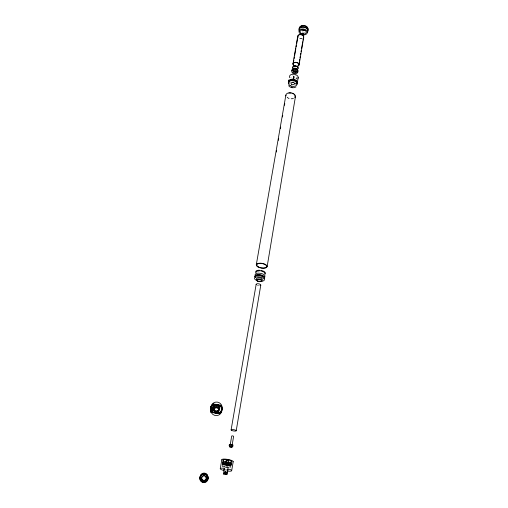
<?xml version="1.0" encoding="UTF-8"?>
<svg xmlns="http://www.w3.org/2000/svg" width="508" height="508" viewBox="0 0 508 508"><rect width="100%" height="100%" fill="white"/><g stroke="black" fill="none" stroke-linecap="round" stroke-linejoin="round"><path stroke-width="0.38" stroke-dasharray="2.54 1.91" d="M230.886 465.544L230.492 467.881L230.041 467.893A5.785 1.226 9.9 0 1 222.809 466.649L222.383 466.49L222.498 465.347M296.767 79.058L297.028 77.476A3.2 2.083 9.5 0 0 296.964 76.949M222.383 466.49L222.79 464.153M228.625 467.512L229.362 466.985M223.685 466.007L224.206 466.75M293.688 98.546A4.845 3.048 9.5 0 1 286.29 96.698M293.434 98.323A4.439 2.788 9.5 0 1 286.652 96.634M301.955 38.691A3.035 2.108 9.4 0 1 298.964 38.202M302.476 38.316A2.794 1.943 9.4 0 1 299.11 38.081M259.493 285.801A2.35 0.978 9.7 0 1 257.181 285.413M304.559 32.322A4.585 3.226 9.2 0 1 303.994 32.328M303.054 31.172A4.128 2.908 9.2 0 1 302.552 31.045M297.269 79.197A4.394 2.857 9.5 0 1 296.901 79.432M296.983 77.737A3.2 2.083 9.5 0 1 295.777 78.937M291.224 78.003A3.2 2.083 9.5 0 1 290.862 77.502M292.614 75.038A3.2 2.083 9.5 0 1 293.383 74.968M295.662 75.54A3.2 2.083 9.5 0 1 295.98 75.73M226.619 470.275A2.318 0.483 9.9 0 1 225.482 470.097M225.317 469.119A2.318 0.483 9.9 0 1 226.733 469.367M229.464 466.763A2.978 0.629 9.9 0 1 227.197 467.068A2.978 0.629 9.9 0 1 223.787 466.103M224.993 467.157A2.318 0.489 9.9 0 0 228.683 467.462A2.318 0.489 9.9 0 0 225.609 466.408A2.318 0.489 9.9 0 0 224.993 467.157"/><path stroke-width="0.76" d="M260.826 270.694L260.902 270.662M205.943 476.91A2.426 2.33 -72 0 0 201.943 477.133A2.426 2.33 -72 0 0 203.905 480.695A2.426 2.33 -72 0 0 206.089 477.171L205.95 476.644L206.019 477.037M292.964 82.436L293.021 82.029M288.893 80.105L288.747 80.88L288.887 80.073M210.744 412.14L210.788 410.756L212.052 410.972L212.001 412.356L210.744 412.14L210.706 411.518A5.588 5.518 -27.5 0 1 211.087 409.473L211.43 407.441A5.62 5.544 -25.7 0 1 220.421 406.178A5.62 5.544 -25.7 0 1 218.764 415.042A5.62 5.544 -25.7 0 1 210.795 410.826L210.788 410.756M221.024 405.27L221.304 406.381A5.639 5.563 -24.7 0 1 220.034 413.391L219.558 413.747L211.811 412.426L211.512 411.321A5.652 5.575 -24 0 1 212.82 404.305L213.296 403.949L221.024 405.27L221.348 405.759A5.652 5.575 -24 0 1 220.078 412.782L219.596 413.144L211.83 411.817M212.001 412.356L212.661 407.721L211.398 407.505M211.811 412.426L211.487 411.931A5.639 5.563 -24.7 0 1 212.795 404.933L213.296 403.949M219.659 408.578L219.691 408.064L219.659 408.413A3.238 3.194 -23 0 1 215.906 410.813A3.238 3.194 -23 0 1 213.277 407.308L213.354 406.908A3.238 3.194 -23 0 1 217.068 404.501A3.238 3.194 -23 0 1 219.697 407.994L219.494 409.2L219.608 408.692M219.558 413.747L219.596 413.144M297.51 81.813L297.428 82.321L298.202 77.26A4.394 2.857 9.5 0 0 297.491 75.838L297.155 75.514A4.394 2.857 9.5 0 0 291.205 74.543L290.792 74.746A4.394 2.857 9.5 0 0 289.75 77.654M223.298 460.496L223.412 459.41L224.301 459.403A5.861 1.276 9.9 0 1 226.346 459.575L226.047 461.982L228.035 462.324L228.524 459.95A5.861 1.276 9.9 0 1 230.524 460.477L231.375 460.775L230.848 462.401M223.437 473.964L224.104 473.767A5.817 1.175 9.9 0 1 226.27 474.142L226.86 474.548L223.437 473.964L224.333 468.249A5.798 1.206 9.9 0 0 220.256 468.713L221.831 459.676M226.047 461.982L226.441 459.588M228.035 462.324L228.175 461.994A5.867 1.264 9.9 0 1 230.181 462.521L231.032 462.82L230.797 464.426L226.435 464.02A5.874 1.27 9.9 0 1 223.736 463.36L222.891 463.067M228.435 459.918L228.384 460.28L226.397 459.937M233.197 461.632L231.686 470.681A5.798 1.206 9.9 0 0 227.889 468.859L226.86 474.548M221.983 408.946A5.671 5.594 -23 0 1 215.468 413.195A5.671 5.594 -23 0 1 210.871 407.048L210.998 406.356A5.671 5.594 -23 0 1 217.5 402.145A5.671 5.594 -23 0 1 222.11 408.248C221.653 410.959 222.174 408.229 222.034 408.819M230.143 463.48A5.779 1.238 9.9 0 1 230.715 463.671L231.14 463.836L230.886 465.544L230.435 465.557A5.779 1.238 9.9 0 1 226.435 465.15M298.209 77.622L298.152 77.978A4.394 2.857 9.5 0 1 298.025 78.315M299.079 64.903L303.74 37.128M267.138 266.643L295.434 96.66M295.891 72.612L296.05 72.53A1.746 1.118 9.5 0 0 295.205 70.599A1.746 1.118 9.5 0 0 293.072 71.73A1.746 1.118 9.5 0 0 295.891 72.612L296.024 71.831M236.207 430.759L260.782 285.159M230.797 464.426L231.375 460.775M231.14 463.836L230.746 466.192L230.315 466.026A5.785 1.226 9.9 0 0 223.012 464.769L222.561 464.782L223.412 459.41M298.837 64.859L299.225 62.547M299.485 61.004L299.745 59.461M299.999 57.918L300.26 56.375M300.52 54.832L300.78 53.289M301.041 51.746L301.301 50.203M301.555 48.66L302.724 41.72M302.984 40.176L303.244 38.633M230.238 444.786L231.712 435.953L232.702 435.877L233.629 436.283L232.143 445.052M226.898 474.281L227.819 468.846M292.951 63.906L297.751 36.157M293.192 63.945L293.859 60.09M294.126 58.547L294.392 57.004M294.659 55.467L295.859 48.527M296.126 46.99L296.393 45.447M296.659 43.904L297.986 36.201M231.108 429.889L256.146 284.378M256.28 264.82L285.871 95.091M276.384 152L276.657 150.444M278.416 140.322L278.689 138.76M280.448 128.638L280.721 127.083M282.48 116.961L282.753 115.405M284.512 105.283L284.785 103.727M212.052 410.972L212.661 407.721M260.902 270.396C262.122 270.523 266.706 271.882 265.144 274.237M264.731 273.856C265.735 272.472 262.395 271.183 260.775 270.961M230.213 444.722L231.686 444.767M293.37 77.368L294.157 77.47M289.357 83.115L290.049 82.696M296.024 86.9C293.751 88.456 290.252 87.84 288.582 85.681M302.654 33.782L303.022 33.788M222.968 462.426L223.418 462.413M259.601 270.243C258.223 270.129 255.079 270.447 255.613 272.529M259.582 270.834L256.724 271.272L256.165 272.358M229.781 444.741A1.467 0.349 9.9 0 1 230.803 444.475L231.178 444.525A1.467 0.349 9.9 0 1 232.207 444.798M226.085 461.639L225.996 461.62A5.867 1.264 9.9 0 0 223.945 461.448L223.056 461.455L222.79 464.153L223.215 464.318A5.779 1.238 9.9 0 0 225.73 465.01M213.271 404.578L220.98 405.892M211.353 408.902L212.604 409.118M291.173 86.925L292.17 87.173M230.803 444.475L231.178 444.525M294.824 83.09L296.081 84.214M285.921 95.898A4.845 3.048 9.5 0 1 291.128 92.85A4.845 3.048 9.5 0 1 295.142 97.409M288.83 93.123A4.439 2.788 9.5 0 1 291.084 93.104M292.208 93.389A4.439 2.788 9.5 0 1 293.224 93.84M294.069 94.431A4.439 2.788 9.5 0 1 294.672 95.117M294.996 95.853A4.439 2.788 9.5 0 1 294.761 97.276M297.993 37.268A3.035 2.108 9.4 0 1 300.685 34.506A3.035 2.108 9.4 0 1 303.549 37.655M298.158 35.719A2.794 1.943 9.4 0 1 299.009 34.969M299.625 34.754A2.794 1.943 9.4 0 1 303.289 36.074M294.913 66.237A3.105 2.064 9.5 0 1 293.688 62.821A3.105 2.064 9.5 0 1 298.71 63.633A3.105 2.064 9.5 0 1 296.494 66.491M295.719 66.269A2.857 1.899 9.5 0 1 293.586 63.189A2.857 1.899 9.5 0 1 298.367 63.544A2.857 1.899 9.5 0 1 296.456 66.326M256.191 284.645A2.35 0.978 9.7 0 1 258.909 283.858A2.35 0.978 9.7 0 1 260.394 285.591M232.435 444.906A1.467 0.349 9.9 0 1 232.429 445.262M229.476 444.824A1.956 0.464 9.9 0 1 229.984 444.316A1.956 0.464 9.9 0 1 232.467 444.741A1.956 0.464 9.9 0 1 232.816 445.395M229.311 445.802A1.962 0.457 9.9 0 1 229.953 445.294A1.962 0.457 9.9 0 1 232.531 445.821A1.962 0.457 9.9 0 1 232.334 446.418M299.447 29.972A4.585 3.226 9.2 0 1 303.886 25.838A4.585 3.226 9.2 0 1 307.664 30.931M305.594 30.258A3.073 2.165 9.2 0 1 301.714 29.801M299.517 31.426A4.585 3.226 9.3 0 1 300.666 27.349A4.585 3.226 9.3 0 1 306.622 28.048A4.585 3.226 9.3 0 1 307.181 32.322M299.428 30.601A4.223 2.972 9.3 0 1 303.943 27.203A4.223 2.972 9.3 0 1 307.169 31.858M299.688 27.699A4.128 2.908 9.2 0 1 304.489 25.521A4.128 2.908 9.2 0 1 307.746 29.375M226.46 460.261A2.921 0.635 9.9 0 1 227.895 460.489M228.937 462.648A2.343 0.508 9.9 0 1 225.196 462.007M256.807 279.203A2.934 1.238 9.7 0 1 259.62 277.819A2.934 1.238 9.7 0 1 261.893 280.06M255.194 275.139A5.017 2.14 9.7 0 1 260.687 273.342A5.017 2.14 9.7 0 1 264.528 276.962M255.321 277.197A5.023 2.134 9.7 0 1 259.499 274.695A5.023 2.134 9.7 0 1 264.516 278.232M255.397 276.168A4.464 1.899 9.7 0 1 260.09 275.019A4.464 1.899 9.7 0 1 264.204 277.641M254.743 277A5.023 2.134 9.7 0 1 260.325 275.495A5.023 2.134 9.7 0 1 264.408 278.886M255.695 276.181A4.464 1.899 9.7 0 1 256.286 275.857M257.562 275.571A4.464 1.899 9.7 0 1 259.144 275.571M260.255 275.723A4.464 1.899 9.7 0 1 263.43 277.05M257.613 280.784A5.029 2.127 9.7 0 1 255.886 277.038A5.029 2.127 9.7 0 1 264.02 278.848A5.029 2.127 9.7 0 1 259.436 281.191M288.728 82.328A4.407 2.838 9.5 0 1 293.44 79.318A4.407 2.838 9.5 0 1 296.99 83.68M288.811 83.083A4.413 2.838 9.5 0 1 293.097 79.673A4.413 2.838 9.5 0 1 296.926 84.074M289.185 81.439A3.931 2.534 9.5 0 1 289.858 80.651M291.395 80.029A3.931 2.534 9.5 0 1 293.326 80.023M294.278 80.258A3.931 2.534 9.5 0 1 294.729 80.429M295.535 80.874A3.931 2.534 9.5 0 1 296.177 81.42M296.424 81.724A3.931 2.534 9.5 0 1 296.615 82.042M289.103 81.661A3.931 2.534 9.5 0 1 292.659 79.553A3.931 2.534 9.5 0 1 296.812 81.966M297.599 71.438A2.807 1.797 9.5 0 1 297.478 71.641M292.144 70.32A2.807 1.797 9.5 0 1 292.379 69.685M292.735 69.329A2.807 1.797 9.5 0 1 293.23 69.056M294.513 68.828A2.807 1.797 9.5 0 1 294.862 68.84M295.554 68.955A2.807 1.797 9.5 0 1 296.513 69.323M297.04 69.679A2.807 1.797 9.5 0 1 297.25 69.875M297.428 70.091A2.807 1.797 9.5 0 1 297.72 70.999M292.811 68.091A2.8 1.797 9.5 0 1 295.535 65.932A2.8 1.797 9.5 0 1 297.967 68.72M296.462 71.349A1.746 1.118 9.5 0 1 294.85 71.787L294.634 71.749A1.746 1.118 9.5 0 1 293.205 70.383M297.39 69.348A2.623 1.676 9.5 0 1 297.44 70.796M296.374 71.463A2.623 1.676 9.5 0 1 292.913 70.612M292.5 69.355A2.623 1.676 9.5 0 1 292.83 68.796M293.237 68.497A2.623 1.676 9.5 0 1 297.224 69.151M297.967 67.627A2.616 1.676 9.5 0 1 297.917 68.466M292.843 67.64A2.616 1.676 9.5 0 1 292.868 67.221M293.053 66.827A2.616 1.676 9.5 0 1 295.364 66.04A2.616 1.676 9.5 0 1 297.751 67.208M291.846 70.536A3.124 1.994 9.5 0 1 295.827 68.828A3.124 1.994 9.5 0 1 297.351 72.155M232.975 461.912A5.766 1.257 9.9 0 0 228.035 459.461L227.317 459.34A5.766 1.257 9.9 0 0 222.186 460.21M227.247 469.506A2.318 0.483 9.9 0 1 227.374 470.319M224.263 469.741A2.318 0.483 9.9 0 1 224.79 469.081M229.635 464.033A3.302 0.705 9.9 0 1 228.841 464.89A3.302 0.705 9.9 0 1 224.339 463.988A3.302 0.705 9.9 0 1 224.936 463.093M231.686 470.681A5.798 1.206 9.9 0 1 227.584 471.132M224.072 470.529A5.798 1.206 9.9 0 1 220.256 468.713M225.146 473.177A0.692 0.667 -81.2 0 1 224.936 472.11A0.692 0.667 -81.2 0 1 225.996 472.167A0.692 0.667 -81.2 0 1 225.654 473.208M210.744 410.68L210.966 409.404L210.744 410.68M303.27 33.166L302.685 33.128L303.27 33.166M211.049 406.59L210.839 407.708L211.049 406.59M213.443 406.997L213.239 408.121L213.443 406.997M212.204 410.864L212.433 409.651L212.204 410.864M293.141 78.334C293.865 79.661 294.335 77.279 293.141 78.334M293.434 76.733C294.215 78.054 294.557 75.648 293.434 76.733M229.921 446.627L231.807 447.015L229.921 446.627M225.215 471.608L225.108 471.665A0.692 0.66 -65.4 0 0 224.923 472.624L225.038 472.757A0.692 0.667 -81.2 0 0 225.698 472.885L225.85 472.802A0.692 0.66 83 0 0 226.035 471.843L225.939 471.729A0.692 0.667 -81.2 0 0 225.266 471.583L225.215 471.608M228.924 463.639L228.759 463.664A2.35 0.508 9.9 0 1 225.406 463.182A2.35 0.508 9.9 0 1 225.285 462.413L225.489 462.407A2.35 0.508 9.9 0 1 228.454 462.915A2.35 0.508 9.9 0 1 228.924 463.639M204.546 475.577L204.254 475.532A2.432 2.337 -71.9 0 0 201.79 478.86A2.432 2.337 -71.9 0 0 205.74 479.508A2.432 2.337 -71.9 0 0 204.546 475.577M206.007 479.92A3.67 3.524 -71.7 0 0 205.492 473.627A3.67 3.524 -71.7 0 0 200.457 477.368A3.67 3.524 -71.7 0 0 206.007 479.92M205.994 480.644A3.651 3.512 -71.9 0 0 205.48 474.37A3.651 3.512 -71.9 0 0 200.469 478.098A3.651 3.512 -71.9 0 0 205.994 480.644M206.153 480.136A3.931 3.778 -71.7 0 0 205.6 473.392A3.931 3.778 -71.7 0 0 200.209 477.399A3.931 3.778 -71.7 0 0 206.153 480.136M206.388 481.755A4.337 4.166 -72 0 0 205.74 474.32A4.337 4.166 -72 0 0 199.815 478.771A4.337 4.166 -72 0 0 206.388 481.755M206.4 481.432A4.343 4.172 -71.9 0 0 205.746 473.983A4.343 4.172 -71.9 0 0 199.809 478.441A4.343 4.172 -71.9 0 0 206.4 481.432M206.134 481.114A3.912 3.759 -71.9 0 0 205.581 474.402A3.912 3.759 -71.9 0 0 200.222 478.39A3.912 3.759 -71.9 0 0 206.134 481.114M216.084 411.543A2.254 2.223 -24.9 0 0 218.478 408.47A2.254 2.223 -24.9 0 0 214.617 407.981A2.254 2.223 -24.9 0 0 216.084 411.543M216.046 412.236A2.248 2.216 -25.7 0 0 218.434 409.169A2.248 2.216 -25.7 0 0 214.586 408.68A2.248 2.216 -25.7 0 0 216.046 412.236M216.008 412.001A2.902 2.864 -24.7 0 0 219.088 408.045A2.902 2.864 -24.7 0 0 214.122 407.422A2.902 2.864 -24.7 0 0 216.008 412.001M216.002 411.709A3.232 3.188 -24 0 0 219.424 407.308A3.232 3.188 -24 0 0 213.893 406.61A3.232 3.188 -24 0 0 216.002 411.709M257.594 266.744A5.505 2.407 9.7 0 0 266.846 267.221A5.505 2.407 9.7 0 0 260.687 263.182A5.505 2.407 9.7 0 0 257.594 266.744M257.943 266.662A5.042 2.203 9.7 0 0 266.414 267.1A5.042 2.203 9.7 0 0 260.769 263.398A5.042 2.203 9.7 0 0 257.943 266.662M231.788 430.466A2.584 0.654 9.8 0 0 236.099 430.911A2.584 0.654 9.8 0 0 233.089 429.584A2.584 0.654 9.8 0 0 231.788 430.466M229.819 446.919A1.473 0.343 9.9 0 0 232.245 447.161A1.473 0.343 9.9 0 0 230.473 446.443A1.473 0.343 9.9 0 0 229.819 446.919M301.187 33.433A3.086 2.159 9.3 0 0 306.184 32.569A3.086 2.159 9.3 0 0 302.133 29.801A3.086 2.159 9.3 0 0 301.187 33.433M300.653 34.119A4.229 2.965 9.3 0 0 307.346 32.62A4.229 2.965 9.3 0 0 301.504 29.051A4.229 2.965 9.3 0 0 300.653 34.119M257.746 280.93A2.343 0.984 9.7 0 0 261.499 280.848A2.343 0.984 9.7 0 0 258.401 279.317A2.343 0.984 9.7 0 0 257.746 280.93M257.493 281.127A2.94 1.238 9.7 0 0 262.103 280.905A2.94 1.238 9.7 0 0 258.051 279.051A2.94 1.238 9.7 0 0 257.493 281.127M291.649 84.277A1.765 1.137 9.5 0 0 294.488 83.864A1.765 1.137 9.5 0 0 292.151 82.372A1.765 1.137 9.5 0 0 291.649 84.277M289.966 85.427A4.413 2.838 9.5 0 0 297.085 84.392A4.413 2.838 9.5 0 0 291.243 80.664A4.413 2.838 9.5 0 0 289.966 85.427M292.786 72.987A3.124 1.994 9.5 0 0 297.821 72.282A3.124 1.994 9.5 0 0 293.7 69.653A3.124 1.994 9.5 0 0 292.786 72.987"/></g></svg>
